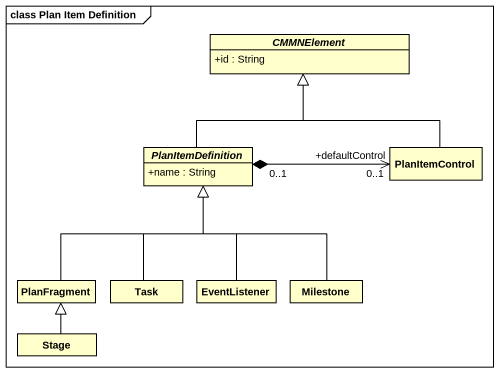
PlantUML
@startuml
mainframe class Plan Item Definition
hide circle
hide empty members
skinparam classAttributeIconSize 0
abstract class CMMNElement {
  +id : String
}
abstract class PlanItemDefinition {
  +name : String
}
class PlanItemControl
class PlanFragment
class Task
class EventListener
class Milestone
class Stage
PlanItemDefinition -up-|> CMMNElement
PlanItemDefinition "0..1" *-right-> "+defaultControl\n0..1" PlanItemControl
PlanItemControl -up-|> CMMNElement
PlanFragment -up-|> PlanItemDefinition
Task -up-|> PlanItemDefinition
EventListener -up-|> PlanItemDefinition
Milestone -up-|> PlanItemDefinition
Stage -up-|> PlanFragment
@enduml
